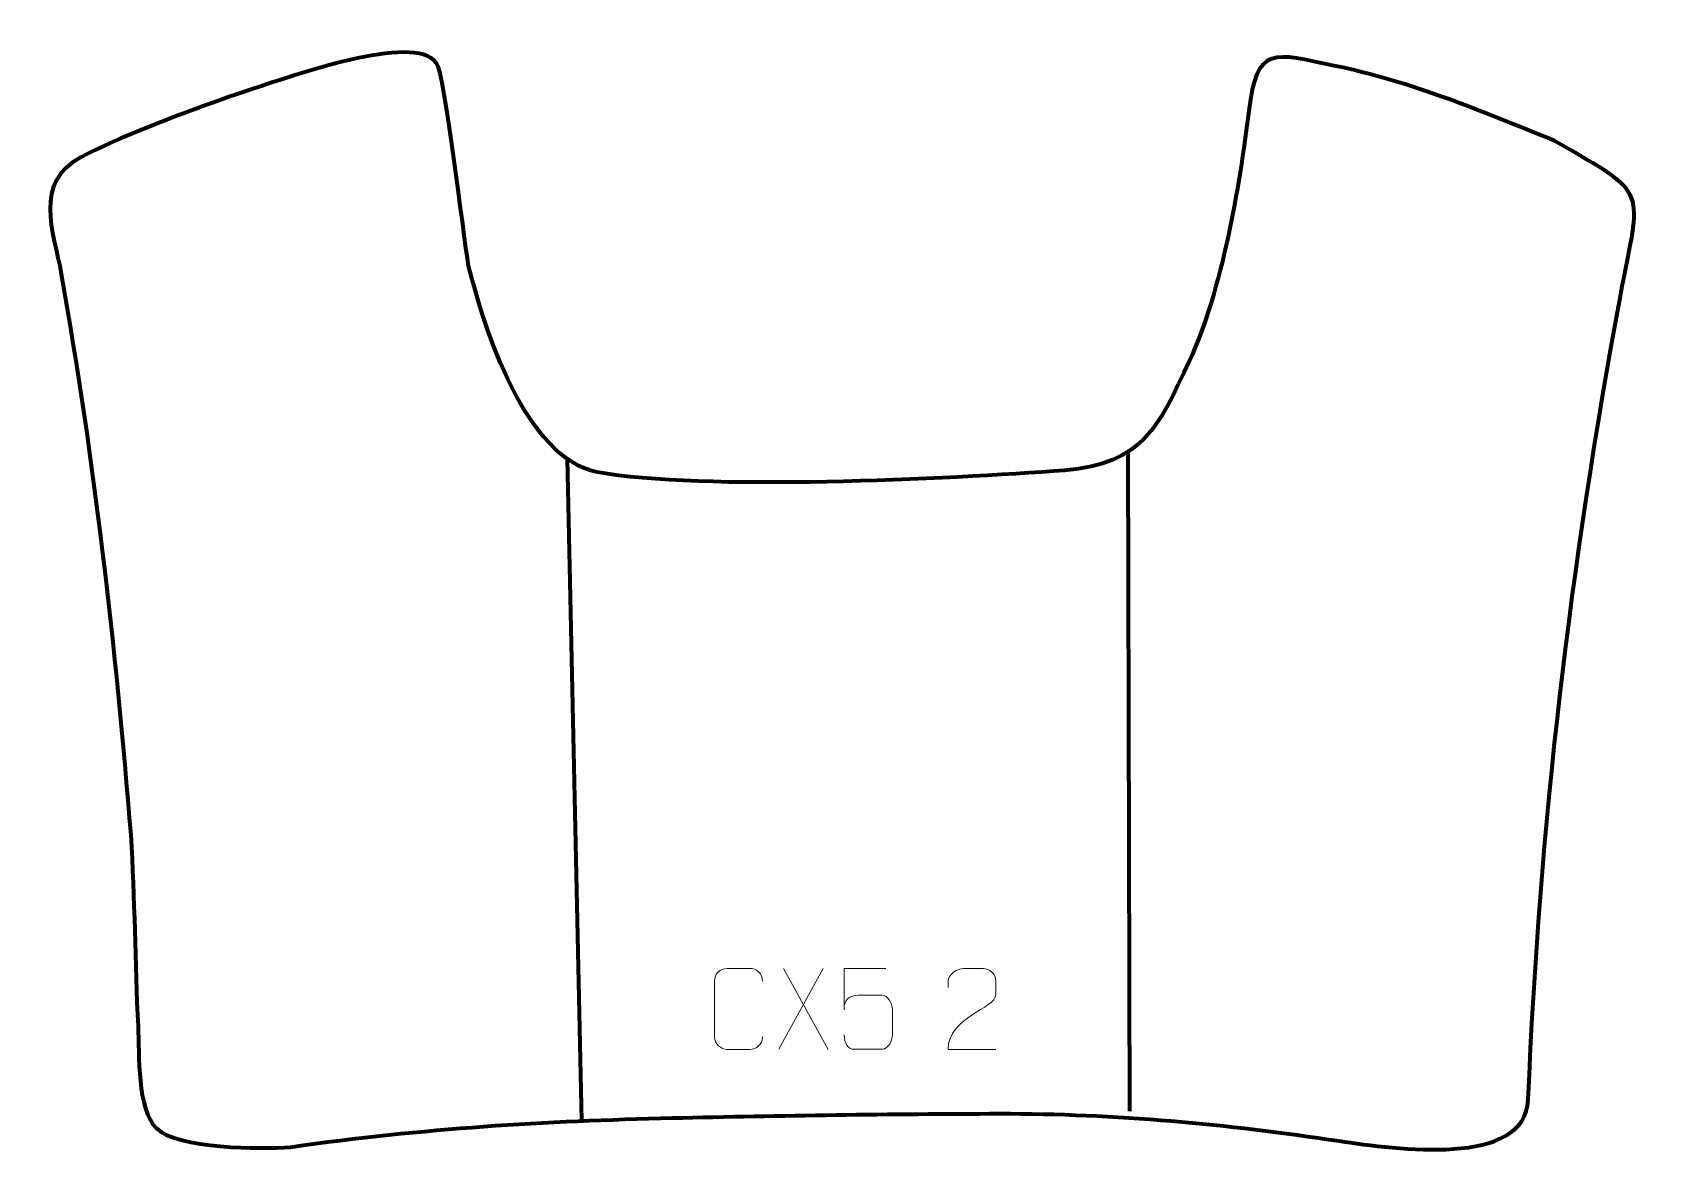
# Model space of a CAD drawing. Header units: millimetres. Extents: x -444 to 56, y 210 to 560.
import ezdxf

# ---------------------------------------------------------------- set-up
doc = ezdxf.new("R2010")
doc.units = ezdxf.units.MM
doc.header["$MEASUREMENT"] = 0
doc.layers.add('layer 2', color=7, linetype='Continuous')
doc.layers.add('layer 3', color=7, linetype='Continuous')

msp = doc.modelspace()

# ---------------------------------------------------------------- linework, layer by layer
at = {"layer": 'layer 2', "color": 140, "lineweight": 158}
for points in [[(-105.2562, 227.3045), (-105.2562, 227.3045), (-105.7184, 430.7681), (-105.7184, 430.7681)], [(-278.7353, 428.5214), (-278.7353, 428.5214), (-274.2998, 224.3183), (-274.2998, 224.3183)]]:
    msp.add_open_spline(points, degree=3, dxfattribs=at)
at = {"layer": 'layer 3', "color": 242, "lineweight": 158}
msp.add_open_spline([(25.7281, 526.684), (55.7077, 509.3358), (52.4033, 512.7885), (46.0788, 478.7616), (46.0788, 478.7616), (30.6649, 395.8305), (21.1713, 315.0458), (17.6739, 230.9167), (17.6739, 230.9167), (16.801, 209.9162), (-23.2506, 215.549), (-40.6382, 218.1398), (-40.6382, 218.1398), (-75.4739, 223.3305), (-109.2746, 226.6355), (-145.3992, 226.5745), (-145.3992, 226.5745), (-178.8496, 226.518), (-212.8366, 226.0209), (-246.264, 225.2334), (-246.264, 225.2334), (-285.6653, 224.3051), (-322.7429, 222.1427), (-364.0428, 216.2628), (-364.0428, 216.2628), (-373.2187, 215.571), (-398.9276, 215.6736), (-405.46, 222.0636), (-405.46, 222.0636), (-411.5033, 227.975), (-410.6814, 244.716), (-411.0967, 253.4983), (-411.0967, 253.4983), (-412.1431, 273.1875), (-412.0755, 292.8759), (-413.3797, 312.569), (-413.3797, 312.569), (-417.9546, 370.0002), (-424.7281, 428.8005), (-434.7944, 485.5254), (-434.7944, 485.5254), (-437.1697, 498.9104), (-443.6977, 513.7208), (-428.6156, 521.6318), (-428.6156, 521.6318), (-414.6702, 528.9465), (-390.1303, 537.907), (-375.1381, 542.8978), (-375.1381, 542.8978), (-364.115, 546.3928), (-326.0662, 560.1045), (-319.1224, 550.7386), (-319.1224, 550.7386), (-316.373, 547.0302), (-310.9635, 498.8504), (-309.142, 488.0005), (-309.142, 488.0005), (-304.3661, 468.8447), (-291.6168, 428.6976), (-269.4802, 424.4234), (-269.4802, 424.4234), (-237.2036, 418.5629), (-160.9293, 422.2663), (-125.3198, 424.9953), (-125.3198, 424.9953), (-101.1214, 427.172), (-96.464, 438.1841), (-86.8422, 458.8374), (-86.8422, 458.8374), (-76.8498, 480.2863), (-71.428, 512.5245), (-68.5593, 535.8594), (-68.5593, 535.8594), (-66.0444, 556.3166), (-60.835, 553.6689), (-42.2525, 549.8259), (-42.2525, 549.8259), (-17.9051, 544.7906), (2.8755, 535.8975), (25.7281, 526.684)], degree=3, knots=[0, 0, 0, 0, 0.04761905, 0.04761905, 0.04761905, 0.04761905, 0.0952381, 0.0952381, 0.0952381, 0.0952381, 0.14285714, 0.14285714, 0.14285714, 0.14285714, 0.19047619, 0.19047619, 0.19047619, 0.19047619, 0.23809524, 0.23809524, 0.23809524, 0.23809524, 0.28571429, 0.28571429, 0.28571429, 0.28571429, 0.33333333, 0.33333333, 0.33333333, 0.33333333, 0.38095238, 0.38095238, 0.38095238, 0.38095238, 0.42857143, 0.42857143, 0.42857143, 0.42857143, 0.47619048, 0.47619048, 0.47619048, 0.47619048, 0.52380952, 0.52380952, 0.52380952, 0.52380952, 0.57142857, 0.57142857, 0.57142857, 0.57142857, 0.61904762, 0.61904762, 0.61904762, 0.61904762, 0.66666667, 0.66666667, 0.66666667, 0.66666667, 0.71428571, 0.71428571, 0.71428571, 0.71428571, 0.76190476, 0.76190476, 0.76190476, 0.76190476, 0.80952381, 0.80952381, 0.80952381, 0.80952381, 0.85714286, 0.85714286, 0.85714286, 0.85714286, 0.9047619, 0.9047619, 0.9047619, 0.9047619, 1, 1, 1, 1], dxfattribs=at)
at = {"layer": 'layer 3', "color": 250, "lineweight": 9}
for points, knots in [([(-218.479, 250.2161), (-218.6188, 247.8927), (-220.296, 246.4131), (-222.4437, 246.4023), (-222.4437, 246.4023), (-224.7756, 246.4027), (-227.1075, 246.4027), (-229.439, 246.4023), (-229.439, 246.4023), (-231.364, 246.2969), (-233.3361, 248.1814), (-233.3249, 250.1987), (-233.3249, 250.1987), (-233.3245, 255.9688), (-233.3245, 261.7385), (-233.3249, 267.5078), (-233.3249, 267.5078), (-233.3207, 269.6459), (-231.574, 271.3651), (-229.4216, 271.3516), (-229.4216, 271.3516), (-227.0959, 271.3516), (-224.7698, 271.3516), (-222.4437, 271.3516), (-222.4437, 271.3516), (-220.4971, 271.3871), (-218.5057, 269.8956), (-218.479, 267.458)], [0, 0, 0, 0, 0.125, 0.125, 0.125, 0.125, 0.25, 0.25, 0.25, 0.25, 0.375, 0.375, 0.375, 0.375, 0.5, 0.5, 0.5, 0.5, 0.625, 0.625, 0.625, 0.625, 0.75, 0.75, 0.75, 0.75, 1, 1, 1, 1]), ([(-180.5079, 271.3299), (-180.5079, 271.3299), (-193.3596, 271.3299), (-193.3596, 271.3299), (-193.3596, 271.3299), (-193.3593, 267.0993), (-193.3593, 262.8684), (-193.3596, 258.6372), (-193.3596, 258.6372), (-193.3599, 261.9473), (-191.7289, 263.0191), (-188.9169, 263.0796), (-188.9169, 263.0796), (-186.4773, 263.0799), (-184.0378, 263.0799), (-181.5986, 263.0796), (-181.5986, 263.0796), (-179.9488, 263.0864), (-178.4739, 260.7059), (-178.4454, 258.6372), (-178.4454, 258.6372), (-178.4457, 256.0499), (-178.4457, 253.4623), (-178.4454, 250.8746), (-178.4454, 250.8746), (-178.3992, 248.9152), (-179.8986, 246.4789), (-181.5245, 246.4204), (-181.5245, 246.4204), (-183.481, 246.4207), (-188.376, 246.4207), (-190.333, 246.4204), (-190.333, 246.4204), (-192.1785, 246.4116), (-193.2856, 248.3764), (-193.3064, 250.9275)], [0, 0, 0, 0, 0.1, 0.1, 0.1, 0.1, 0.2, 0.2, 0.2, 0.2, 0.3, 0.3, 0.3, 0.3, 0.4, 0.4, 0.4, 0.4, 0.5, 0.5, 0.5, 0.5, 0.6, 0.6, 0.6, 0.6, 0.7, 0.7, 0.7, 0.7, 0.8, 0.8, 0.8, 0.8, 1, 1, 1, 1]), ([(-146.5306, 246.388), (-151.445, 246.3883), (-156.3594, 246.3883), (-161.2735, 246.388), (-161.2735, 246.388), (-161.2735, 256.3203), (-146.6225, 258.9615), (-146.5306, 263.2718), (-146.5306, 263.2718), (-146.5309, 264.6959), (-146.5309, 266.1196), (-146.5306, 267.5429), (-146.5306, 267.5429), (-146.5475, 269.62), (-148.6703, 271.3448), (-150.3413, 271.3621), (-150.3413, 271.3621), (-152.4145, 271.3617), (-154.4874, 271.3617), (-156.5598, 271.3621), (-156.5598, 271.3621), (-158.3819, 271.3786), (-161.2066, 269.5865), (-161.2735, 267.4929), (-161.2735, 267.4929), (-161.2735, 267.4929), (-161.2735, 265.4381), (-161.2735, 265.4381)], [0, 0, 0, 0, 0.125, 0.125, 0.125, 0.125, 0.25, 0.25, 0.25, 0.25, 0.375, 0.375, 0.375, 0.375, 0.5, 0.5, 0.5, 0.5, 0.625, 0.625, 0.625, 0.625, 0.75, 0.75, 0.75, 0.75, 1, 1, 1, 1])]:
    msp.add_open_spline(points, degree=3, knots=knots, dxfattribs=at)
for points in [[(-199.759, 271.3519), (-199.759, 271.3519), (-213.4996, 246.4561), (-213.4996, 246.4561)], [(-212.045, 271.3519), (-212.045, 271.3519), (-198.3044, 246.3984), (-198.3044, 246.3984)]]:
    msp.add_open_spline(points, degree=3, dxfattribs=at)

doc.saveas('drawing.dxf')
